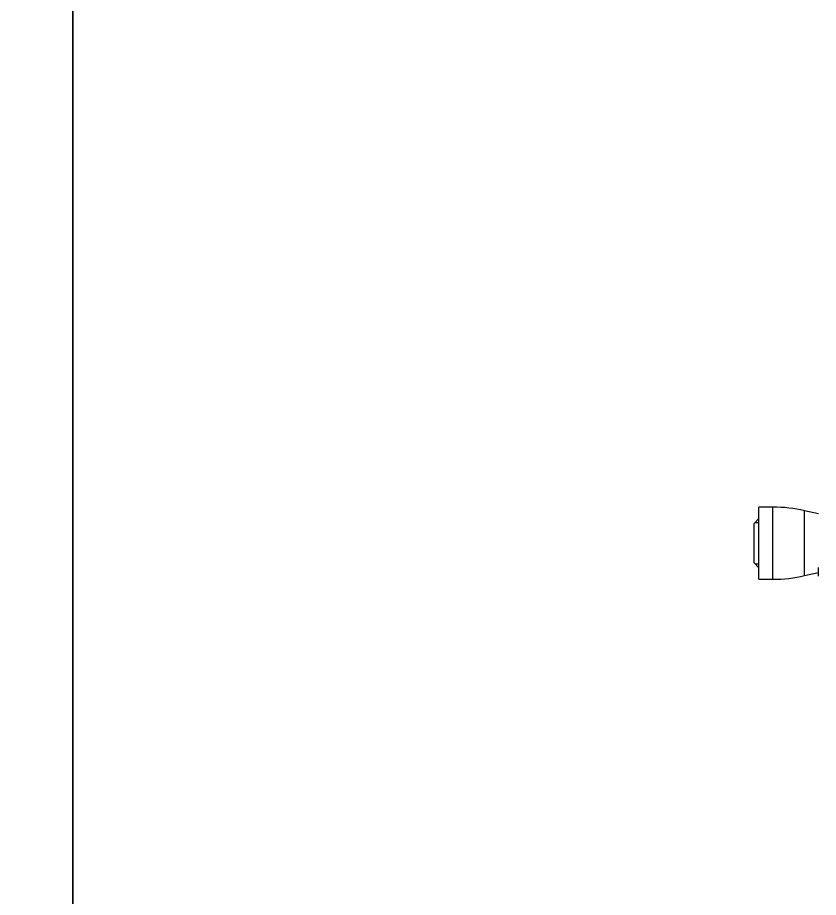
# Model space of a CAD drawing. Header units: millimetres. Extents: x 296 to 4896, y 152 to 3333.
# Drawn here: x 2582.3 to 2777.6, y 1140.3 to 1354.9 of the extents above; entities that cross this region are included whole.
import ezdxf

# ---------------------------------------------------------------- set-up
doc = ezdxf.new("R2010")
doc.units = ezdxf.units.MM
doc.linetypes.add('DASHED', pattern=[0.25, 0.15625, -0.09375])
doc.layers.add('1', color=1, linetype='DASHED')

# ---------------------------------------------------------------- blocks, each defined once
blk = doc.blocks.new('HSL-3-G M12-100')
at = {"layer": '1', "color": 3, "linetype": 'Continuous'}
for p, q in [((-194.44, 8.8), (-197.8, 8.8)), ((-197.8, 4.4), (-197.8, 8.8)), ((-183.3, 7.13), (-186.68, 7.92)), ((-197.8, 6), (-199, 4.8)), ((-199, 2.4), (-199, 4.8)), ((-198.76, 5.04), (-197.8, 5.04)), ((-197.8, -8.8), (-197.8, 4.4)), ((-199, -4.8), (-199, 2.4)), ((-199, -4.8), (-197.8, -6)), ((-198.76, -5.04), (-197.8, -5.04)), ((-183.3, -8.04), (-183.3, -5.96)), ((-186.68, -7.92), (-183.3, -7.13)), ((-197.8, -8.8), (-194.44, -8.8))]:
    blk.add_line(p, q, dxfattribs=at)
at = {"layer": '1', "color": 1, "linetype": 'Continuous'}
for p, q in [((-194.44, 4.4), (-194.44, 8.8)), ((-186.68, 3.96), (-186.68, 7.92)), ((-194.44, -8.8), (-194.44, 4.4)), ((-186.68, -7.92), (-186.68, 3.96))]:
    blk.add_line(p, q, dxfattribs=at)
at = {"layer": '1', "color": 3, "linetype": 'Continuous'}
for centre, start, end in [((-194.44, -25.7), 77, 90), ((-194.44, 25.7), 270, 283)]:
    blk.add_arc(centre, 34.5, start, end, dxfattribs=at)

msp = doc.modelspace()

# ---------------------------------------------------------------- linework, layer by layer
at = {"color": 18, "true_color": 0x000000}
for points in [[(1895.77, 151.55), (2595.77, 151.55), (2595.77, 2001.55), (1895.77, 2001.55)], [(2595.77, 151.55), (3295.77, 151.55), (3295.77, 2001.55), (2595.77, 2001.55)]]:
    msp.add_lwpolyline(points, close=True, dxfattribs=at)

# ---------------------------------------------------------------- block references
msp.add_blockref('HSL-3-G M12-100', (2960.9, 1226.74))

doc.saveas('drawing.dxf')
